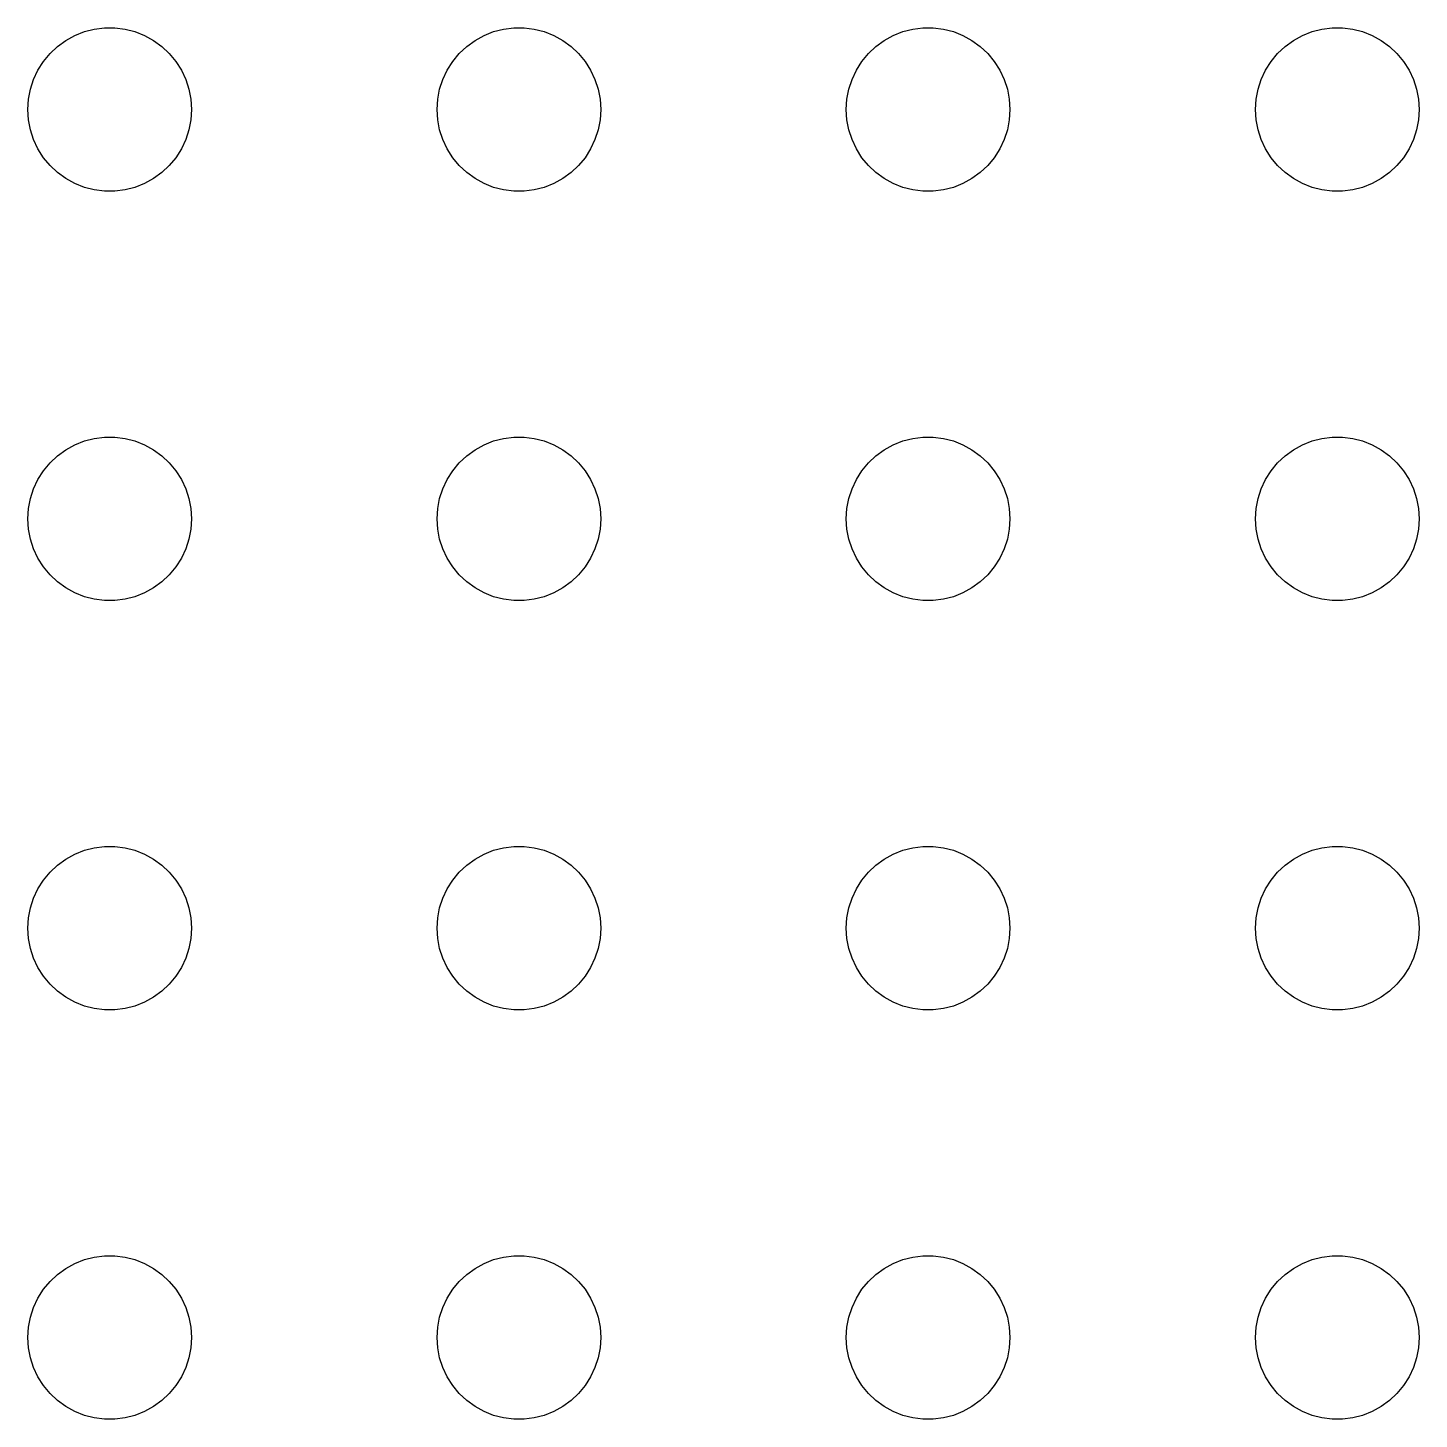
# Model space of a CAD drawing. Header units: metres. Extents: x -134 to 134, y 176 to 394.
# Drawn here: x 36 to 61.5, y 340.5 to 366 of the extents above; entities that cross this region are included whole.
import ezdxf

# ---------------------------------------------------------------- set-up
doc = ezdxf.new("R2010")
doc.units = ezdxf.units.M

msp = doc.modelspace()

# ---------------------------------------------------------------- linework, layer by layer
for p, q in [((36.8613, 365.857), (37.0365, 365.927)), ((37.0365, 365.927), (37.2189, 365.973)), ((37.2189, 365.973), (37.4058, 365.997)), ((37.4058, 365.997), (37.5942, 365.997)), ((37.5942, 365.997), (37.7811, 365.973)), ((37.7811, 365.973), (37.9635, 365.927)), ((37.9635, 365.927), (38.1387, 365.857)), ((44.3613, 365.857), (44.5365, 365.927)), ((44.5365, 365.927), (44.7189, 365.973)), ((44.7189, 365.973), (44.9058, 365.997)), ((44.9058, 365.997), (45.0942, 365.997)), ((45.0942, 365.997), (45.2811, 365.973)), ((45.2811, 365.973), (45.4635, 365.927)), ((45.4635, 365.927), (45.6387, 365.857)), ((51.8613, 365.857), (52.0365, 365.927)), ((52.0365, 365.927), (52.2189, 365.973)), ((52.2189, 365.973), (52.4058, 365.997)), ((52.4058, 365.997), (52.5942, 365.997)), ((52.5942, 365.997), (52.7811, 365.973)), ((52.7811, 365.973), (52.9635, 365.927)), ((52.9635, 365.927), (53.1387, 365.857)), ((59.3613, 365.857), (59.5365, 365.927)), ((59.5365, 365.927), (59.7189, 365.973)), ((59.7189, 365.973), (59.9058, 365.997)), ((59.9058, 365.997), (60.0942, 365.997)), ((60.0942, 365.997), (60.2811, 365.973)), ((60.2811, 365.973), (60.4635, 365.927)), ((60.4635, 365.927), (60.6387, 365.857)), ((36.5439, 365.656), (36.6963, 365.766)), ((36.6963, 365.766), (36.8613, 365.857)), ((38.1387, 365.857), (38.3037, 365.766)), ((38.3037, 365.766), (38.4561, 365.656)), ((44.0439, 365.656), (44.1963, 365.766)), ((44.1963, 365.766), (44.3613, 365.857)), ((45.6387, 365.857), (45.8037, 365.766)), ((45.8037, 365.766), (45.9561, 365.656)), ((51.5439, 365.656), (51.6963, 365.766)), ((51.6963, 365.766), (51.8613, 365.857)), ((53.1387, 365.857), (53.3037, 365.766)), ((53.3037, 365.766), (53.4561, 365.656)), ((59.0439, 365.656), (59.1963, 365.766)), ((59.1963, 365.766), (59.3613, 365.857)), ((60.6387, 365.857), (60.8037, 365.766)), ((60.8037, 365.766), (60.9561, 365.656)), ((36.2865, 365.382), (36.4065, 365.527)), ((36.4065, 365.527), (36.5439, 365.656)), ((38.4561, 365.656), (38.5934, 365.527)), ((38.5934, 365.527), (38.7135, 365.382)), ((43.7865, 365.382), (43.9065, 365.527)), ((43.9065, 365.527), (44.0439, 365.656)), ((45.9561, 365.656), (46.0934, 365.527)), ((46.0934, 365.527), (46.2135, 365.382)), ((51.2865, 365.382), (51.4065, 365.527)), ((51.4065, 365.527), (51.5439, 365.656)), ((53.4561, 365.656), (53.5934, 365.527)), ((53.5934, 365.527), (53.7135, 365.382)), ((58.7865, 365.382), (58.9065, 365.527)), ((58.9065, 365.527), (59.0439, 365.656)), ((60.9561, 365.656), (61.0934, 365.527)), ((61.0934, 365.527), (61.2135, 365.382)), ((36.1053, 365.052), (36.1855, 365.223)), ((36.1855, 365.223), (36.2865, 365.382)), ((38.7135, 365.382), (38.8145, 365.223)), ((38.8145, 365.223), (38.8947, 365.052)), ((43.6053, 365.052), (43.6855, 365.223)), ((43.6855, 365.223), (43.7865, 365.382)), ((46.2135, 365.382), (46.3145, 365.223)), ((46.3145, 365.223), (46.3947, 365.052)), ((51.1053, 365.052), (51.1855, 365.223)), ((51.1855, 365.223), (51.2865, 365.382)), ((53.7135, 365.382), (53.8145, 365.223)), ((53.8145, 365.223), (53.8947, 365.052)), ((58.6053, 365.052), (58.6855, 365.223)), ((58.6855, 365.223), (58.7865, 365.382)), ((61.2135, 365.382), (61.3145, 365.223)), ((61.3145, 365.223), (61.3947, 365.052)), ((36.0471, 364.873), (36.1053, 365.052)), ((38.8947, 365.052), (38.9529, 364.873)), ((43.5471, 364.873), (43.6053, 365.052)), ((46.3947, 365.052), (46.4529, 364.873)), ((51.0471, 364.873), (51.1053, 365.052)), ((53.8947, 365.052), (53.9529, 364.873)), ((58.5471, 364.873), (58.6053, 365.052)), ((61.3947, 365.052), (61.4529, 364.873)), ((36, 364.5), (36.0118, 364.688)), ((36.0118, 364.688), (36.0471, 364.873)), ((38.9529, 364.873), (38.9882, 364.688)), ((38.9882, 364.688), (39, 364.5)), ((43.5, 364.5), (43.5118, 364.688)), ((43.5118, 364.688), (43.5471, 364.873)), ((46.4529, 364.873), (46.4882, 364.688)), ((46.4882, 364.688), (46.5, 364.5)), ((51, 364.5), (51.0118, 364.688)), ((51.0118, 364.688), (51.0471, 364.873)), ((53.9529, 364.873), (53.9882, 364.688)), ((53.9882, 364.688), (54, 364.5)), ((58.5, 364.5), (58.5118, 364.688)), ((58.5118, 364.688), (58.5471, 364.873)), ((61.4529, 364.873), (61.4882, 364.688)), ((61.4882, 364.688), (61.5, 364.5)), ((36.0118, 364.312), (36, 364.5)), ((39, 364.5), (38.9882, 364.312)), ((43.5118, 364.312), (43.5, 364.5)), ((46.5, 364.5), (46.4882, 364.312)), ((51.0118, 364.312), (51, 364.5)), ((54, 364.5), (53.9882, 364.312)), ((58.5118, 364.312), (58.5, 364.5)), ((61.5, 364.5), (61.4882, 364.312)), ((36.0471, 364.127), (36.0118, 364.312)), ((38.9882, 364.312), (38.9529, 364.127)), ((43.5471, 364.127), (43.5118, 364.312)), ((46.4882, 364.312), (46.4529, 364.127)), ((51.0471, 364.127), (51.0118, 364.312)), ((53.9882, 364.312), (53.9529, 364.127)), ((58.5471, 364.127), (58.5118, 364.312)), ((61.4882, 364.312), (61.4529, 364.127)), ((36.1053, 363.948), (36.0471, 364.127)), ((36.1855, 363.777), (36.1053, 363.948)), ((38.8947, 363.948), (38.8145, 363.777)), ((38.9529, 364.127), (38.8947, 363.948)), ((43.6053, 363.948), (43.5471, 364.127)), ((43.6855, 363.777), (43.6053, 363.948)), ((46.3947, 363.948), (46.3145, 363.777)), ((46.4529, 364.127), (46.3947, 363.948)), ((51.1053, 363.948), (51.0471, 364.127)), ((51.1855, 363.777), (51.1053, 363.948)), ((53.8947, 363.948), (53.8145, 363.777)), ((53.9529, 364.127), (53.8947, 363.948)), ((58.6053, 363.948), (58.5471, 364.127)), ((58.6855, 363.777), (58.6053, 363.948)), ((61.3947, 363.948), (61.3145, 363.777)), ((61.4529, 364.127), (61.3947, 363.948)), ((36.2865, 363.618), (36.1855, 363.777)), ((38.8145, 363.777), (38.7135, 363.618)), ((43.7865, 363.618), (43.6855, 363.777)), ((46.3145, 363.777), (46.2135, 363.618)), ((51.2865, 363.618), (51.1855, 363.777)), ((53.8145, 363.777), (53.7135, 363.618)), ((58.7865, 363.618), (58.6855, 363.777)), ((61.3145, 363.777), (61.2135, 363.618)), ((36.4065, 363.473), (36.2865, 363.618)), ((36.5439, 363.344), (36.4065, 363.473)), ((38.5934, 363.473), (38.4561, 363.344)), ((38.7135, 363.618), (38.5934, 363.473)), ((43.9065, 363.473), (43.7865, 363.618)), ((44.0439, 363.344), (43.9065, 363.473)), ((46.0934, 363.473), (45.9561, 363.344)), ((46.2135, 363.618), (46.0934, 363.473)), ((51.4065, 363.473), (51.2865, 363.618)), ((51.5439, 363.344), (51.4065, 363.473)), ((53.5934, 363.473), (53.4561, 363.344)), ((53.7135, 363.618), (53.5934, 363.473)), ((58.9065, 363.473), (58.7865, 363.618)), ((59.0439, 363.344), (58.9065, 363.473)), ((61.0934, 363.473), (60.9561, 363.344)), ((61.2135, 363.618), (61.0934, 363.473)), ((36.6963, 363.234), (36.5439, 363.344)), ((36.8613, 363.143), (36.6963, 363.234)), ((37.0365, 363.073), (36.8613, 363.143)), ((38.1387, 363.143), (37.9635, 363.073)), ((38.3037, 363.234), (38.1387, 363.143)), ((38.4561, 363.344), (38.3037, 363.234)), ((44.1963, 363.234), (44.0439, 363.344)), ((44.3613, 363.143), (44.1963, 363.234)), ((44.5365, 363.073), (44.3613, 363.143)), ((45.6387, 363.143), (45.4635, 363.073)), ((45.8037, 363.234), (45.6387, 363.143)), ((45.9561, 363.344), (45.8037, 363.234)), ((51.6963, 363.234), (51.5439, 363.344)), ((51.8613, 363.143), (51.6963, 363.234)), ((52.0365, 363.073), (51.8613, 363.143)), ((53.1387, 363.143), (52.9635, 363.073)), ((53.3037, 363.234), (53.1387, 363.143)), ((53.4561, 363.344), (53.3037, 363.234)), ((59.1963, 363.234), (59.0439, 363.344)), ((59.3613, 363.143), (59.1963, 363.234)), ((59.5365, 363.073), (59.3613, 363.143)), ((60.6387, 363.143), (60.4635, 363.073)), ((60.8037, 363.234), (60.6387, 363.143)), ((60.9561, 363.344), (60.8037, 363.234)), ((37.2189, 363.027), (37.0365, 363.073)), ((37.4058, 363.003), (37.2189, 363.027)), ((37.5942, 363.003), (37.4058, 363.003)), ((37.7811, 363.027), (37.5942, 363.003)), ((37.9635, 363.073), (37.7811, 363.027)), ((44.7189, 363.027), (44.5365, 363.073)), ((44.9058, 363.003), (44.7189, 363.027)), ((45.0942, 363.003), (44.9058, 363.003)), ((45.2811, 363.027), (45.0942, 363.003)), ((45.4635, 363.073), (45.2811, 363.027)), ((52.2189, 363.027), (52.0365, 363.073)), ((52.4058, 363.003), (52.2189, 363.027)), ((52.5942, 363.003), (52.4058, 363.003)), ((52.7811, 363.027), (52.5942, 363.003)), ((52.9635, 363.073), (52.7811, 363.027)), ((59.7189, 363.027), (59.5365, 363.073)), ((59.9058, 363.003), (59.7189, 363.027)), ((60.0942, 363.003), (59.9058, 363.003)), ((60.2811, 363.027), (60.0942, 363.003)), ((60.4635, 363.073), (60.2811, 363.027)), ((36.6963, 358.266), (36.8613, 358.357)), ((36.8613, 358.357), (37.0365, 358.427)), ((37.0365, 358.427), (37.2189, 358.473)), ((37.2189, 358.473), (37.4058, 358.497)), ((37.4058, 358.497), (37.5942, 358.497)), ((37.5942, 358.497), (37.7811, 358.473)), ((37.7811, 358.473), (37.9635, 358.427)), ((37.9635, 358.427), (38.1387, 358.357)), ((38.1387, 358.357), (38.3037, 358.266)), ((44.1963, 358.266), (44.3613, 358.357)), ((44.3613, 358.357), (44.5365, 358.427)), ((44.5365, 358.427), (44.7189, 358.473)), ((44.7189, 358.473), (44.9058, 358.497)), ((44.9058, 358.497), (45.0942, 358.497)), ((45.0942, 358.497), (45.2811, 358.473)), ((45.2811, 358.473), (45.4635, 358.427)), ((45.4635, 358.427), (45.6387, 358.357)), ((45.6387, 358.357), (45.8037, 358.266)), ((51.6963, 358.266), (51.8613, 358.357)), ((51.8613, 358.357), (52.0365, 358.427)), ((52.0365, 358.427), (52.2189, 358.473)), ((52.2189, 358.473), (52.4058, 358.497)), ((52.4058, 358.497), (52.5942, 358.497)), ((52.5942, 358.497), (52.7811, 358.473)), ((52.7811, 358.473), (52.9635, 358.427)), ((52.9635, 358.427), (53.1387, 358.357)), ((53.1387, 358.357), (53.3037, 358.266)), ((59.1963, 358.266), (59.3613, 358.357)), ((59.3613, 358.357), (59.5365, 358.427)), ((59.5365, 358.427), (59.7189, 358.473)), ((59.7189, 358.473), (59.9058, 358.497)), ((59.9058, 358.497), (60.0942, 358.497)), ((60.0942, 358.497), (60.2811, 358.473)), ((60.2811, 358.473), (60.4635, 358.427)), ((60.4635, 358.427), (60.6387, 358.357)), ((60.6387, 358.357), (60.8037, 358.266)), ((36.2865, 357.882), (36.4065, 358.027)), ((36.4065, 358.027), (36.5439, 358.156)), ((36.5439, 358.156), (36.6963, 358.266)), ((38.3037, 358.266), (38.4561, 358.156)), ((38.4561, 358.156), (38.5934, 358.027)), ((38.5934, 358.027), (38.7135, 357.882)), ((43.7865, 357.882), (43.9065, 358.027)), ((43.9065, 358.027), (44.0439, 358.156)), ((44.0439, 358.156), (44.1963, 358.266)), ((45.8037, 358.266), (45.9561, 358.156)), ((45.9561, 358.156), (46.0934, 358.027)), ((46.0934, 358.027), (46.2135, 357.882)), ((51.2865, 357.882), (51.4065, 358.027)), ((51.4065, 358.027), (51.5439, 358.156)), ((51.5439, 358.156), (51.6963, 358.266)), ((53.3037, 358.266), (53.4561, 358.156)), ((53.4561, 358.156), (53.5934, 358.027)), ((53.5934, 358.027), (53.7135, 357.882)), ((58.7865, 357.882), (58.9065, 358.027)), ((58.9065, 358.027), (59.0439, 358.156)), ((59.0439, 358.156), (59.1963, 358.266)), ((60.8037, 358.266), (60.9561, 358.156)), ((60.9561, 358.156), (61.0934, 358.027)), ((61.0934, 358.027), (61.2135, 357.882)), ((36.1855, 357.723), (36.2865, 357.882)), ((38.7135, 357.882), (38.8145, 357.723)), ((43.6855, 357.723), (43.7865, 357.882)), ((46.2135, 357.882), (46.3145, 357.723)), ((51.1855, 357.723), (51.2865, 357.882)), ((53.7135, 357.882), (53.8145, 357.723)), ((58.6855, 357.723), (58.7865, 357.882)), ((61.2135, 357.882), (61.3145, 357.723)), ((36.0471, 357.373), (36.1053, 357.552)), ((36.1053, 357.552), (36.1855, 357.723)), ((38.8145, 357.723), (38.8947, 357.552)), ((38.8947, 357.552), (38.9529, 357.373)), ((43.5471, 357.373), (43.6053, 357.552)), ((43.6053, 357.552), (43.6855, 357.723)), ((46.3145, 357.723), (46.3947, 357.552)), ((46.3947, 357.552), (46.4529, 357.373)), ((51.0471, 357.373), (51.1053, 357.552)), ((51.1053, 357.552), (51.1855, 357.723)), ((53.8145, 357.723), (53.8947, 357.552)), ((53.8947, 357.552), (53.9529, 357.373)), ((58.5471, 357.373), (58.6053, 357.552)), ((58.6053, 357.552), (58.6855, 357.723)), ((61.3145, 357.723), (61.3947, 357.552)), ((61.3947, 357.552), (61.4529, 357.373)), ((36.0118, 357.188), (36.0471, 357.373)), ((38.9529, 357.373), (38.9882, 357.188)), ((43.5118, 357.188), (43.5471, 357.373)), ((46.4529, 357.373), (46.4882, 357.188)), ((51.0118, 357.188), (51.0471, 357.373)), ((53.9529, 357.373), (53.9882, 357.188)), ((58.5118, 357.188), (58.5471, 357.373)), ((61.4529, 357.373), (61.4882, 357.188)), ((36, 357), (36.0118, 357.188)), ((36.0118, 356.812), (36, 357)), ((38.9882, 357.188), (39, 357)), ((39, 357), (38.9882, 356.812)), ((43.5, 357), (43.5118, 357.188)), ((43.5118, 356.812), (43.5, 357)), ((46.4882, 357.188), (46.5, 357)), ((46.5, 357), (46.4882, 356.812)), ((51, 357), (51.0118, 357.188)), ((51.0118, 356.812), (51, 357)), ((53.9882, 357.188), (54, 357)), ((54, 357), (53.9882, 356.812)), ((58.5, 357), (58.5118, 357.188)), ((58.5118, 356.812), (58.5, 357)), ((61.4882, 357.188), (61.5, 357)), ((61.5, 357), (61.4882, 356.812)), ((36.0471, 356.627), (36.0118, 356.812)), ((38.9882, 356.812), (38.9529, 356.627)), ((43.5471, 356.627), (43.5118, 356.812)), ((46.4882, 356.812), (46.4529, 356.627)), ((51.0471, 356.627), (51.0118, 356.812)), ((53.9882, 356.812), (53.9529, 356.627)), ((58.5471, 356.627), (58.5118, 356.812)), ((61.4882, 356.812), (61.4529, 356.627)), ((36.1053, 356.448), (36.0471, 356.627)), ((38.9529, 356.627), (38.8947, 356.448)), ((43.6053, 356.448), (43.5471, 356.627)), ((46.4529, 356.627), (46.3947, 356.448)), ((51.1053, 356.448), (51.0471, 356.627)), ((53.9529, 356.627), (53.8947, 356.448)), ((58.6053, 356.448), (58.5471, 356.627)), ((61.4529, 356.627), (61.3947, 356.448)), ((36.1855, 356.277), (36.1053, 356.448)), ((36.2865, 356.118), (36.1855, 356.277)), ((38.8145, 356.277), (38.7135, 356.118)), ((38.8947, 356.448), (38.8145, 356.277)), ((43.6855, 356.277), (43.6053, 356.448)), ((43.7865, 356.118), (43.6855, 356.277)), ((46.3145, 356.277), (46.2135, 356.118)), ((46.3947, 356.448), (46.3145, 356.277)), ((51.1855, 356.277), (51.1053, 356.448)), ((51.2865, 356.118), (51.1855, 356.277)), ((53.8145, 356.277), (53.7135, 356.118)), ((53.8947, 356.448), (53.8145, 356.277)), ((58.6855, 356.277), (58.6053, 356.448)), ((58.7865, 356.118), (58.6855, 356.277)), ((61.3145, 356.277), (61.2135, 356.118)), ((61.3947, 356.448), (61.3145, 356.277)), ((36.4065, 355.973), (36.2865, 356.118)), ((38.7135, 356.118), (38.5934, 355.973)), ((43.9065, 355.973), (43.7865, 356.118)), ((46.2135, 356.118), (46.0934, 355.973)), ((51.4065, 355.973), (51.2865, 356.118)), ((53.7135, 356.118), (53.5934, 355.973)), ((58.9065, 355.973), (58.7865, 356.118)), ((61.2135, 356.118), (61.0934, 355.973)), ((36.5439, 355.844), (36.4065, 355.973)), ((36.6963, 355.734), (36.5439, 355.844)), ((36.8613, 355.643), (36.6963, 355.734)), ((38.3037, 355.734), (38.1387, 355.643)), ((38.4561, 355.844), (38.3037, 355.734)), ((38.5934, 355.973), (38.4561, 355.844)), ((44.0439, 355.844), (43.9065, 355.973)), ((44.1963, 355.734), (44.0439, 355.844)), ((44.3613, 355.643), (44.1963, 355.734)), ((45.8037, 355.734), (45.6387, 355.643)), ((45.9561, 355.844), (45.8037, 355.734)), ((46.0934, 355.973), (45.9561, 355.844)), ((51.5439, 355.844), (51.4065, 355.973)), ((51.6963, 355.734), (51.5439, 355.844)), ((51.8613, 355.643), (51.6963, 355.734)), ((53.3037, 355.734), (53.1387, 355.643)), ((53.4561, 355.844), (53.3037, 355.734)), ((53.5934, 355.973), (53.4561, 355.844)), ((59.0439, 355.844), (58.9065, 355.973)), ((59.1963, 355.734), (59.0439, 355.844)), ((59.3613, 355.643), (59.1963, 355.734)), ((60.8037, 355.734), (60.6387, 355.643)), ((60.9561, 355.844), (60.8037, 355.734)), ((61.0934, 355.973), (60.9561, 355.844)), ((37.0365, 355.573), (36.8613, 355.643)), ((37.2189, 355.527), (37.0365, 355.573)), ((37.4058, 355.503), (37.2189, 355.527)), ((37.5942, 355.503), (37.4058, 355.503)), ((37.7811, 355.527), (37.5942, 355.503)), ((37.9635, 355.573), (37.7811, 355.527)), ((38.1387, 355.643), (37.9635, 355.573)), ((44.5365, 355.573), (44.3613, 355.643)), ((44.7189, 355.527), (44.5365, 355.573)), ((44.9058, 355.503), (44.7189, 355.527)), ((45.0942, 355.503), (44.9058, 355.503)), ((45.2811, 355.527), (45.0942, 355.503)), ((45.4635, 355.573), (45.2811, 355.527)), ((45.6387, 355.643), (45.4635, 355.573)), ((52.0365, 355.573), (51.8613, 355.643)), ((52.2189, 355.527), (52.0365, 355.573)), ((52.4058, 355.503), (52.2189, 355.527)), ((52.5942, 355.503), (52.4058, 355.503)), ((52.7811, 355.527), (52.5942, 355.503)), ((52.9635, 355.573), (52.7811, 355.527)), ((53.1387, 355.643), (52.9635, 355.573)), ((59.5365, 355.573), (59.3613, 355.643)), ((59.7189, 355.527), (59.5365, 355.573)), ((59.9058, 355.503), (59.7189, 355.527)), ((60.0942, 355.503), (59.9058, 355.503)), ((60.2811, 355.527), (60.0942, 355.503)), ((60.4635, 355.573), (60.2811, 355.527)), ((60.6387, 355.643), (60.4635, 355.573)), ((36.8613, 350.857), (37.0365, 350.927)), ((37.0365, 350.927), (37.2189, 350.973)), ((37.2189, 350.973), (37.4058, 350.997)), ((37.4058, 350.997), (37.5942, 350.997)), ((37.5942, 350.997), (37.7811, 350.973)), ((37.7811, 350.973), (37.9635, 350.927)), ((37.9635, 350.927), (38.1387, 350.857)), ((44.3613, 350.857), (44.5365, 350.927)), ((44.5365, 350.927), (44.7189, 350.973)), ((44.7189, 350.973), (44.9058, 350.997)), ((44.9058, 350.997), (45.0942, 350.997)), ((45.0942, 350.997), (45.2811, 350.973)), ((45.2811, 350.973), (45.4635, 350.927)), ((45.4635, 350.927), (45.6387, 350.857)), ((51.8613, 350.857), (52.0365, 350.927)), ((52.0365, 350.927), (52.2189, 350.973)), ((52.2189, 350.973), (52.4058, 350.997)), ((52.4058, 350.997), (52.5942, 350.997)), ((52.5942, 350.997), (52.7811, 350.973)), ((52.7811, 350.973), (52.9635, 350.927)), ((52.9635, 350.927), (53.1387, 350.857)), ((59.3613, 350.857), (59.5365, 350.927)), ((59.5365, 350.927), (59.7189, 350.973)), ((59.7189, 350.973), (59.9058, 350.997)), ((59.9058, 350.997), (60.0942, 350.997)), ((60.0942, 350.997), (60.2811, 350.973)), ((60.2811, 350.973), (60.4635, 350.927)), ((60.4635, 350.927), (60.6387, 350.857)), ((36.4065, 350.527), (36.5439, 350.656)), ((36.5439, 350.656), (36.6963, 350.766)), ((36.6963, 350.766), (36.8613, 350.857)), ((38.1387, 350.857), (38.3037, 350.766)), ((38.3037, 350.766), (38.4561, 350.656)), ((38.4561, 350.656), (38.5934, 350.527)), ((43.9065, 350.527), (44.0439, 350.656)), ((44.0439, 350.656), (44.1963, 350.766)), ((44.1963, 350.766), (44.3613, 350.857)), ((45.6387, 350.857), (45.8037, 350.766)), ((45.8037, 350.766), (45.9561, 350.656)), ((45.9561, 350.656), (46.0934, 350.527)), ((51.4065, 350.527), (51.5439, 350.656)), ((51.5439, 350.656), (51.6963, 350.766)), ((51.6963, 350.766), (51.8613, 350.857)), ((53.1387, 350.857), (53.3037, 350.766)), ((53.3037, 350.766), (53.4561, 350.656)), ((53.4561, 350.656), (53.5934, 350.527)), ((58.9065, 350.527), (59.0439, 350.656)), ((59.0439, 350.656), (59.1963, 350.766)), ((59.1963, 350.766), (59.3613, 350.857)), ((60.6387, 350.857), (60.8037, 350.766)), ((60.8037, 350.766), (60.9561, 350.656)), ((60.9561, 350.656), (61.0934, 350.527)), ((36.1855, 350.223), (36.2865, 350.382)), ((36.2865, 350.382), (36.4065, 350.527)), ((38.5934, 350.527), (38.7135, 350.382)), ((38.7135, 350.382), (38.8145, 350.223)), ((43.6855, 350.223), (43.7865, 350.382)), ((43.7865, 350.382), (43.9065, 350.527)), ((46.0934, 350.527), (46.2135, 350.382)), ((46.2135, 350.382), (46.3145, 350.223)), ((51.1855, 350.223), (51.2865, 350.382)), ((51.2865, 350.382), (51.4065, 350.527)), ((53.5934, 350.527), (53.7135, 350.382)), ((53.7135, 350.382), (53.8145, 350.223)), ((58.6855, 350.223), (58.7865, 350.382)), ((58.7865, 350.382), (58.9065, 350.527)), ((61.0934, 350.527), (61.2135, 350.382)), ((61.2135, 350.382), (61.3145, 350.223)), ((36.1053, 350.052), (36.1855, 350.223)), ((38.8145, 350.223), (38.8947, 350.052)), ((43.6053, 350.052), (43.6855, 350.223)), ((46.3145, 350.223), (46.3947, 350.052)), ((51.1053, 350.052), (51.1855, 350.223)), ((53.8145, 350.223), (53.8947, 350.052)), ((58.6053, 350.052), (58.6855, 350.223)), ((61.3145, 350.223), (61.3947, 350.052)), ((36.0118, 349.688), (36.0471, 349.873)), ((36.0471, 349.873), (36.1053, 350.052)), ((38.8947, 350.052), (38.9529, 349.873)), ((38.9529, 349.873), (38.9882, 349.688)), ((43.5118, 349.688), (43.5471, 349.873)), ((43.5471, 349.873), (43.6053, 350.052)), ((46.3947, 350.052), (46.4529, 349.873)), ((46.4529, 349.873), (46.4882, 349.688)), ((51.0118, 349.688), (51.0471, 349.873)), ((51.0471, 349.873), (51.1053, 350.052)), ((53.8947, 350.052), (53.9529, 349.873)), ((53.9529, 349.873), (53.9882, 349.688)), ((58.5118, 349.688), (58.5471, 349.873)), ((58.5471, 349.873), (58.6053, 350.052)), ((61.3947, 350.052), (61.4529, 349.873)), ((61.4529, 349.873), (61.4882, 349.688)), ((36, 349.5), (36.0118, 349.688)), ((38.9882, 349.688), (39, 349.5)), ((43.5, 349.5), (43.5118, 349.688)), ((46.4882, 349.688), (46.5, 349.5)), ((51, 349.5), (51.0118, 349.688)), ((53.9882, 349.688), (54, 349.5)), ((58.5, 349.5), (58.5118, 349.688)), ((61.4882, 349.688), (61.5, 349.5)), ((36.0118, 349.312), (36, 349.5)), ((39, 349.5), (38.9882, 349.312)), ((43.5118, 349.312), (43.5, 349.5)), ((46.5, 349.5), (46.4882, 349.312)), ((51.0118, 349.312), (51, 349.5)), ((54, 349.5), (53.9882, 349.312)), ((58.5118, 349.312), (58.5, 349.5)), ((61.5, 349.5), (61.4882, 349.312)), ((36.0471, 349.127), (36.0118, 349.312)), ((36.1053, 348.948), (36.0471, 349.127)), ((38.9529, 349.127), (38.8947, 348.948)), ((38.9882, 349.312), (38.9529, 349.127)), ((43.5471, 349.127), (43.5118, 349.312)), ((43.6053, 348.948), (43.5471, 349.127)), ((46.4529, 349.127), (46.3947, 348.948)), ((46.4882, 349.312), (46.4529, 349.127)), ((51.0471, 349.127), (51.0118, 349.312)), ((51.1053, 348.948), (51.0471, 349.127)), ((53.9529, 349.127), (53.8947, 348.948)), ((53.9882, 349.312), (53.9529, 349.127)), ((58.5471, 349.127), (58.5118, 349.312)), ((58.6053, 348.948), (58.5471, 349.127)), ((61.4529, 349.127), (61.3947, 348.948)), ((61.4882, 349.312), (61.4529, 349.127)), ((36.1855, 348.777), (36.1053, 348.948)), ((38.8947, 348.948), (38.8145, 348.777)), ((43.6855, 348.777), (43.6053, 348.948)), ((46.3947, 348.948), (46.3145, 348.777)), ((51.1855, 348.777), (51.1053, 348.948)), ((53.8947, 348.948), (53.8145, 348.777)), ((58.6855, 348.777), (58.6053, 348.948)), ((61.3947, 348.948), (61.3145, 348.777)), ((36.2865, 348.618), (36.1855, 348.777)), ((36.4065, 348.473), (36.2865, 348.618)), ((38.7135, 348.618), (38.5934, 348.473)), ((38.8145, 348.777), (38.7135, 348.618)), ((43.7865, 348.618), (43.6855, 348.777)), ((43.9065, 348.473), (43.7865, 348.618)), ((46.2135, 348.618), (46.0934, 348.473)), ((46.3145, 348.777), (46.2135, 348.618)), ((51.2865, 348.618), (51.1855, 348.777)), ((51.4065, 348.473), (51.2865, 348.618)), ((53.7135, 348.618), (53.5934, 348.473)), ((53.8145, 348.777), (53.7135, 348.618)), ((58.7865, 348.618), (58.6855, 348.777)), ((58.9065, 348.473), (58.7865, 348.618)), ((61.2135, 348.618), (61.0934, 348.473)), ((61.3145, 348.777), (61.2135, 348.618)), ((36.5439, 348.344), (36.4065, 348.473)), ((36.6963, 348.234), (36.5439, 348.344)), ((38.4561, 348.344), (38.3037, 348.234)), ((38.5934, 348.473), (38.4561, 348.344)), ((44.0439, 348.344), (43.9065, 348.473)), ((44.1963, 348.234), (44.0439, 348.344)), ((45.9561, 348.344), (45.8037, 348.234)), ((46.0934, 348.473), (45.9561, 348.344)), ((51.5439, 348.344), (51.4065, 348.473)), ((51.6963, 348.234), (51.5439, 348.344)), ((53.4561, 348.344), (53.3037, 348.234)), ((53.5934, 348.473), (53.4561, 348.344)), ((59.0439, 348.344), (58.9065, 348.473)), ((59.1963, 348.234), (59.0439, 348.344)), ((60.9561, 348.344), (60.8037, 348.234)), ((61.0934, 348.473), (60.9561, 348.344)), ((36.8613, 348.143), (36.6963, 348.234)), ((37.0365, 348.073), (36.8613, 348.143)), ((38.1387, 348.143), (37.9635, 348.073)), ((38.3037, 348.234), (38.1387, 348.143)), ((44.3613, 348.143), (44.1963, 348.234)), ((44.5365, 348.073), (44.3613, 348.143)), ((45.6387, 348.143), (45.4635, 348.073)), ((45.8037, 348.234), (45.6387, 348.143)), ((51.8613, 348.143), (51.6963, 348.234)), ((52.0365, 348.073), (51.8613, 348.143)), ((53.1387, 348.143), (52.9635, 348.073)), ((53.3037, 348.234), (53.1387, 348.143)), ((59.3613, 348.143), (59.1963, 348.234)), ((59.5365, 348.073), (59.3613, 348.143)), ((60.6387, 348.143), (60.4635, 348.073)), ((60.8037, 348.234), (60.6387, 348.143)), ((37.2189, 348.027), (37.0365, 348.073)), ((37.4058, 348.003), (37.2189, 348.027)), ((37.5942, 348.003), (37.4058, 348.003)), ((37.7811, 348.027), (37.5942, 348.003)), ((37.9635, 348.073), (37.7811, 348.027)), ((44.7189, 348.027), (44.5365, 348.073)), ((44.9058, 348.003), (44.7189, 348.027)), ((45.0942, 348.003), (44.9058, 348.003)), ((45.2811, 348.027), (45.0942, 348.003)), ((45.4635, 348.073), (45.2811, 348.027)), ((52.2189, 348.027), (52.0365, 348.073)), ((52.4058, 348.003), (52.2189, 348.027)), ((52.5942, 348.003), (52.4058, 348.003)), ((52.7811, 348.027), (52.5942, 348.003)), ((52.9635, 348.073), (52.7811, 348.027)), ((59.7189, 348.027), (59.5365, 348.073)), ((59.9058, 348.003), (59.7189, 348.027)), ((60.0942, 348.003), (59.9058, 348.003)), ((60.2811, 348.027), (60.0942, 348.003)), ((60.4635, 348.073), (60.2811, 348.027)), ((37.2189, 343.473), (37.4058, 343.497)), ((37.4058, 343.497), (37.5942, 343.497)), ((37.5942, 343.497), (37.7811, 343.473)), ((44.7189, 343.473), (44.9058, 343.497)), ((44.9058, 343.497), (45.0942, 343.497)), ((45.0942, 343.497), (45.2811, 343.473)), ((52.2189, 343.473), (52.4058, 343.497)), ((52.4058, 343.497), (52.5942, 343.497)), ((52.5942, 343.497), (52.7811, 343.473)), ((59.7189, 343.473), (59.9058, 343.497)), ((59.9058, 343.497), (60.0942, 343.497)), ((60.0942, 343.497), (60.2811, 343.473)), ((36.5439, 343.156), (36.6963, 343.266)), ((36.6963, 343.266), (36.8613, 343.357)), ((36.8613, 343.357), (37.0365, 343.427)), ((37.0365, 343.427), (37.2189, 343.473)), ((37.7811, 343.473), (37.9635, 343.427)), ((37.9635, 343.427), (38.1387, 343.357)), ((38.1387, 343.357), (38.3037, 343.266)), ((38.3037, 343.266), (38.4561, 343.156)), ((44.0439, 343.156), (44.1963, 343.266)), ((44.1963, 343.266), (44.3613, 343.357)), ((44.3613, 343.357), (44.5365, 343.427)), ((44.5365, 343.427), (44.7189, 343.473)), ((45.2811, 343.473), (45.4635, 343.427)), ((45.4635, 343.427), (45.6387, 343.357)), ((45.6387, 343.357), (45.8037, 343.266)), ((45.8037, 343.266), (45.9561, 343.156)), ((51.5439, 343.156), (51.6963, 343.266)), ((51.6963, 343.266), (51.8613, 343.357)), ((51.8613, 343.357), (52.0365, 343.427)), ((52.0365, 343.427), (52.2189, 343.473)), ((52.7811, 343.473), (52.9635, 343.427)), ((52.9635, 343.427), (53.1387, 343.357)), ((53.1387, 343.357), (53.3037, 343.266)), ((53.3037, 343.266), (53.4561, 343.156)), ((59.0439, 343.156), (59.1963, 343.266)), ((59.1963, 343.266), (59.3613, 343.357)), ((59.3613, 343.357), (59.5365, 343.427)), ((59.5365, 343.427), (59.7189, 343.473)), ((60.2811, 343.473), (60.4635, 343.427)), ((60.4635, 343.427), (60.6387, 343.357)), ((60.6387, 343.357), (60.8037, 343.266)), ((60.8037, 343.266), (60.9561, 343.156)), ((36.2865, 342.882), (36.4065, 343.027)), ((36.4065, 343.027), (36.5439, 343.156)), ((38.4561, 343.156), (38.5934, 343.027)), ((38.5934, 343.027), (38.7135, 342.882)), ((43.7865, 342.882), (43.9065, 343.027)), ((43.9065, 343.027), (44.0439, 343.156)), ((45.9561, 343.156), (46.0934, 343.027)), ((46.0934, 343.027), (46.2135, 342.882)), ((51.2865, 342.882), (51.4065, 343.027)), ((51.4065, 343.027), (51.5439, 343.156)), ((53.4561, 343.156), (53.5934, 343.027)), ((53.5934, 343.027), (53.7135, 342.882)), ((58.7865, 342.882), (58.9065, 343.027)), ((58.9065, 343.027), (59.0439, 343.156)), ((60.9561, 343.156), (61.0934, 343.027)), ((61.0934, 343.027), (61.2135, 342.882)), ((36.1053, 342.552), (36.1855, 342.723)), ((36.1855, 342.723), (36.2865, 342.882)), ((38.7135, 342.882), (38.8145, 342.723)), ((38.8145, 342.723), (38.8947, 342.552)), ((43.6053, 342.552), (43.6855, 342.723)), ((43.6855, 342.723), (43.7865, 342.882)), ((46.2135, 342.882), (46.3145, 342.723)), ((46.3145, 342.723), (46.3947, 342.552)), ((51.1053, 342.552), (51.1855, 342.723)), ((51.1855, 342.723), (51.2865, 342.882)), ((53.7135, 342.882), (53.8145, 342.723)), ((53.8145, 342.723), (53.8947, 342.552)), ((58.6053, 342.552), (58.6855, 342.723)), ((58.6855, 342.723), (58.7865, 342.882)), ((61.2135, 342.882), (61.3145, 342.723)), ((61.3145, 342.723), (61.3947, 342.552)), ((36.0471, 342.373), (36.1053, 342.552)), ((38.8947, 342.552), (38.9529, 342.373)), ((43.5471, 342.373), (43.6053, 342.552)), ((46.3947, 342.552), (46.4529, 342.373)), ((51.0471, 342.373), (51.1053, 342.552)), ((53.8947, 342.552), (53.9529, 342.373)), ((58.5471, 342.373), (58.6053, 342.552)), ((61.3947, 342.552), (61.4529, 342.373)), ((36.0118, 342.188), (36.0471, 342.373)), ((38.9529, 342.373), (38.9882, 342.188)), ((43.5118, 342.188), (43.5471, 342.373)), ((46.4529, 342.373), (46.4882, 342.188)), ((51.0118, 342.188), (51.0471, 342.373)), ((53.9529, 342.373), (53.9882, 342.188)), ((58.5118, 342.188), (58.5471, 342.373)), ((61.4529, 342.373), (61.4882, 342.188)), ((36, 342), (36.0118, 342.188)), ((36.0118, 341.812), (36, 342)), ((38.9882, 342.188), (39, 342)), ((39, 342), (38.9882, 341.812)), ((43.5, 342), (43.5118, 342.188)), ((43.5118, 341.812), (43.5, 342)), ((46.4882, 342.188), (46.5, 342)), ((46.5, 342), (46.4882, 341.812)), ((51, 342), (51.0118, 342.188)), ((51.0118, 341.812), (51, 342)), ((53.9882, 342.188), (54, 342)), ((54, 342), (53.9882, 341.812)), ((58.5, 342), (58.5118, 342.188)), ((58.5118, 341.812), (58.5, 342)), ((61.4882, 342.188), (61.5, 342)), ((61.5, 342), (61.4882, 341.812)), ((36.0471, 341.627), (36.0118, 341.812)), ((38.9882, 341.812), (38.9529, 341.627)), ((43.5471, 341.627), (43.5118, 341.812)), ((46.4882, 341.812), (46.4529, 341.627)), ((51.0471, 341.627), (51.0118, 341.812)), ((53.9882, 341.812), (53.9529, 341.627)), ((58.5471, 341.627), (58.5118, 341.812)), ((61.4882, 341.812), (61.4529, 341.627)), ((36.1053, 341.448), (36.0471, 341.627)), ((36.1855, 341.277), (36.1053, 341.448)), ((38.8947, 341.448), (38.8145, 341.277)), ((38.9529, 341.627), (38.8947, 341.448)), ((43.6053, 341.448), (43.5471, 341.627)), ((43.6855, 341.277), (43.6053, 341.448)), ((46.3947, 341.448), (46.3145, 341.277)), ((46.4529, 341.627), (46.3947, 341.448)), ((51.1053, 341.448), (51.0471, 341.627)), ((51.1855, 341.277), (51.1053, 341.448)), ((53.8947, 341.448), (53.8145, 341.277)), ((53.9529, 341.627), (53.8947, 341.448)), ((58.6053, 341.448), (58.5471, 341.627)), ((58.6855, 341.277), (58.6053, 341.448)), ((61.3947, 341.448), (61.3145, 341.277)), ((61.4529, 341.627), (61.3947, 341.448)), ((36.2865, 341.118), (36.1855, 341.277)), ((38.8145, 341.277), (38.7135, 341.118)), ((43.7865, 341.118), (43.6855, 341.277)), ((46.3145, 341.277), (46.2135, 341.118)), ((51.2865, 341.118), (51.1855, 341.277)), ((53.8145, 341.277), (53.7135, 341.118)), ((58.7865, 341.118), (58.6855, 341.277)), ((61.3145, 341.277), (61.2135, 341.118)), ((36.4065, 340.973), (36.2865, 341.118)), ((36.5439, 340.844), (36.4065, 340.973)), ((38.5934, 340.973), (38.4561, 340.844)), ((38.7135, 341.118), (38.5934, 340.973)), ((43.9065, 340.973), (43.7865, 341.118)), ((44.0439, 340.844), (43.9065, 340.973)), ((46.0934, 340.973), (45.9561, 340.844)), ((46.2135, 341.118), (46.0934, 340.973)), ((51.4065, 340.973), (51.2865, 341.118)), ((51.5439, 340.844), (51.4065, 340.973)), ((53.5934, 340.973), (53.4561, 340.844)), ((53.7135, 341.118), (53.5934, 340.973)), ((58.9065, 340.973), (58.7865, 341.118)), ((59.0439, 340.844), (58.9065, 340.973)), ((61.0934, 340.973), (60.9561, 340.844)), ((61.2135, 341.118), (61.0934, 340.973)), ((36.6963, 340.734), (36.5439, 340.844)), ((36.8613, 340.643), (36.6963, 340.734)), ((38.3037, 340.734), (38.1387, 340.643)), ((38.4561, 340.844), (38.3037, 340.734)), ((44.1963, 340.734), (44.0439, 340.844)), ((44.3613, 340.643), (44.1963, 340.734)), ((45.8037, 340.734), (45.6387, 340.643)), ((45.9561, 340.844), (45.8037, 340.734)), ((51.6963, 340.734), (51.5439, 340.844)), ((51.8613, 340.643), (51.6963, 340.734)), ((53.3037, 340.734), (53.1387, 340.643)), ((53.4561, 340.844), (53.3037, 340.734)), ((59.1963, 340.734), (59.0439, 340.844)), ((59.3613, 340.643), (59.1963, 340.734)), ((60.8037, 340.734), (60.6387, 340.643)), ((60.9561, 340.844), (60.8037, 340.734)), ((37.0365, 340.573), (36.8613, 340.643)), ((37.2189, 340.527), (37.0365, 340.573)), ((37.4058, 340.503), (37.2189, 340.527)), ((37.5942, 340.503), (37.4058, 340.503)), ((37.7811, 340.527), (37.5942, 340.503)), ((37.9635, 340.573), (37.7811, 340.527)), ((38.1387, 340.643), (37.9635, 340.573)), ((44.5365, 340.573), (44.3613, 340.643)), ((44.7189, 340.527), (44.5365, 340.573)), ((44.9058, 340.503), (44.7189, 340.527)), ((45.0942, 340.503), (44.9058, 340.503)), ((45.2811, 340.527), (45.0942, 340.503)), ((45.4635, 340.573), (45.2811, 340.527)), ((45.6387, 340.643), (45.4635, 340.573)), ((52.0365, 340.573), (51.8613, 340.643)), ((52.2189, 340.527), (52.0365, 340.573)), ((52.4058, 340.503), (52.2189, 340.527)), ((52.5942, 340.503), (52.4058, 340.503)), ((52.7811, 340.527), (52.5942, 340.503)), ((52.9635, 340.573), (52.7811, 340.527)), ((53.1387, 340.643), (52.9635, 340.573)), ((59.5365, 340.573), (59.3613, 340.643)), ((59.7189, 340.527), (59.5365, 340.573)), ((59.9058, 340.503), (59.7189, 340.527)), ((60.0942, 340.503), (59.9058, 340.503)), ((60.2811, 340.527), (60.0942, 340.503)), ((60.4635, 340.573), (60.2811, 340.527)), ((60.6387, 340.643), (60.4635, 340.573))]:
    msp.add_line(p, q)

doc.saveas('drawing.dxf')
